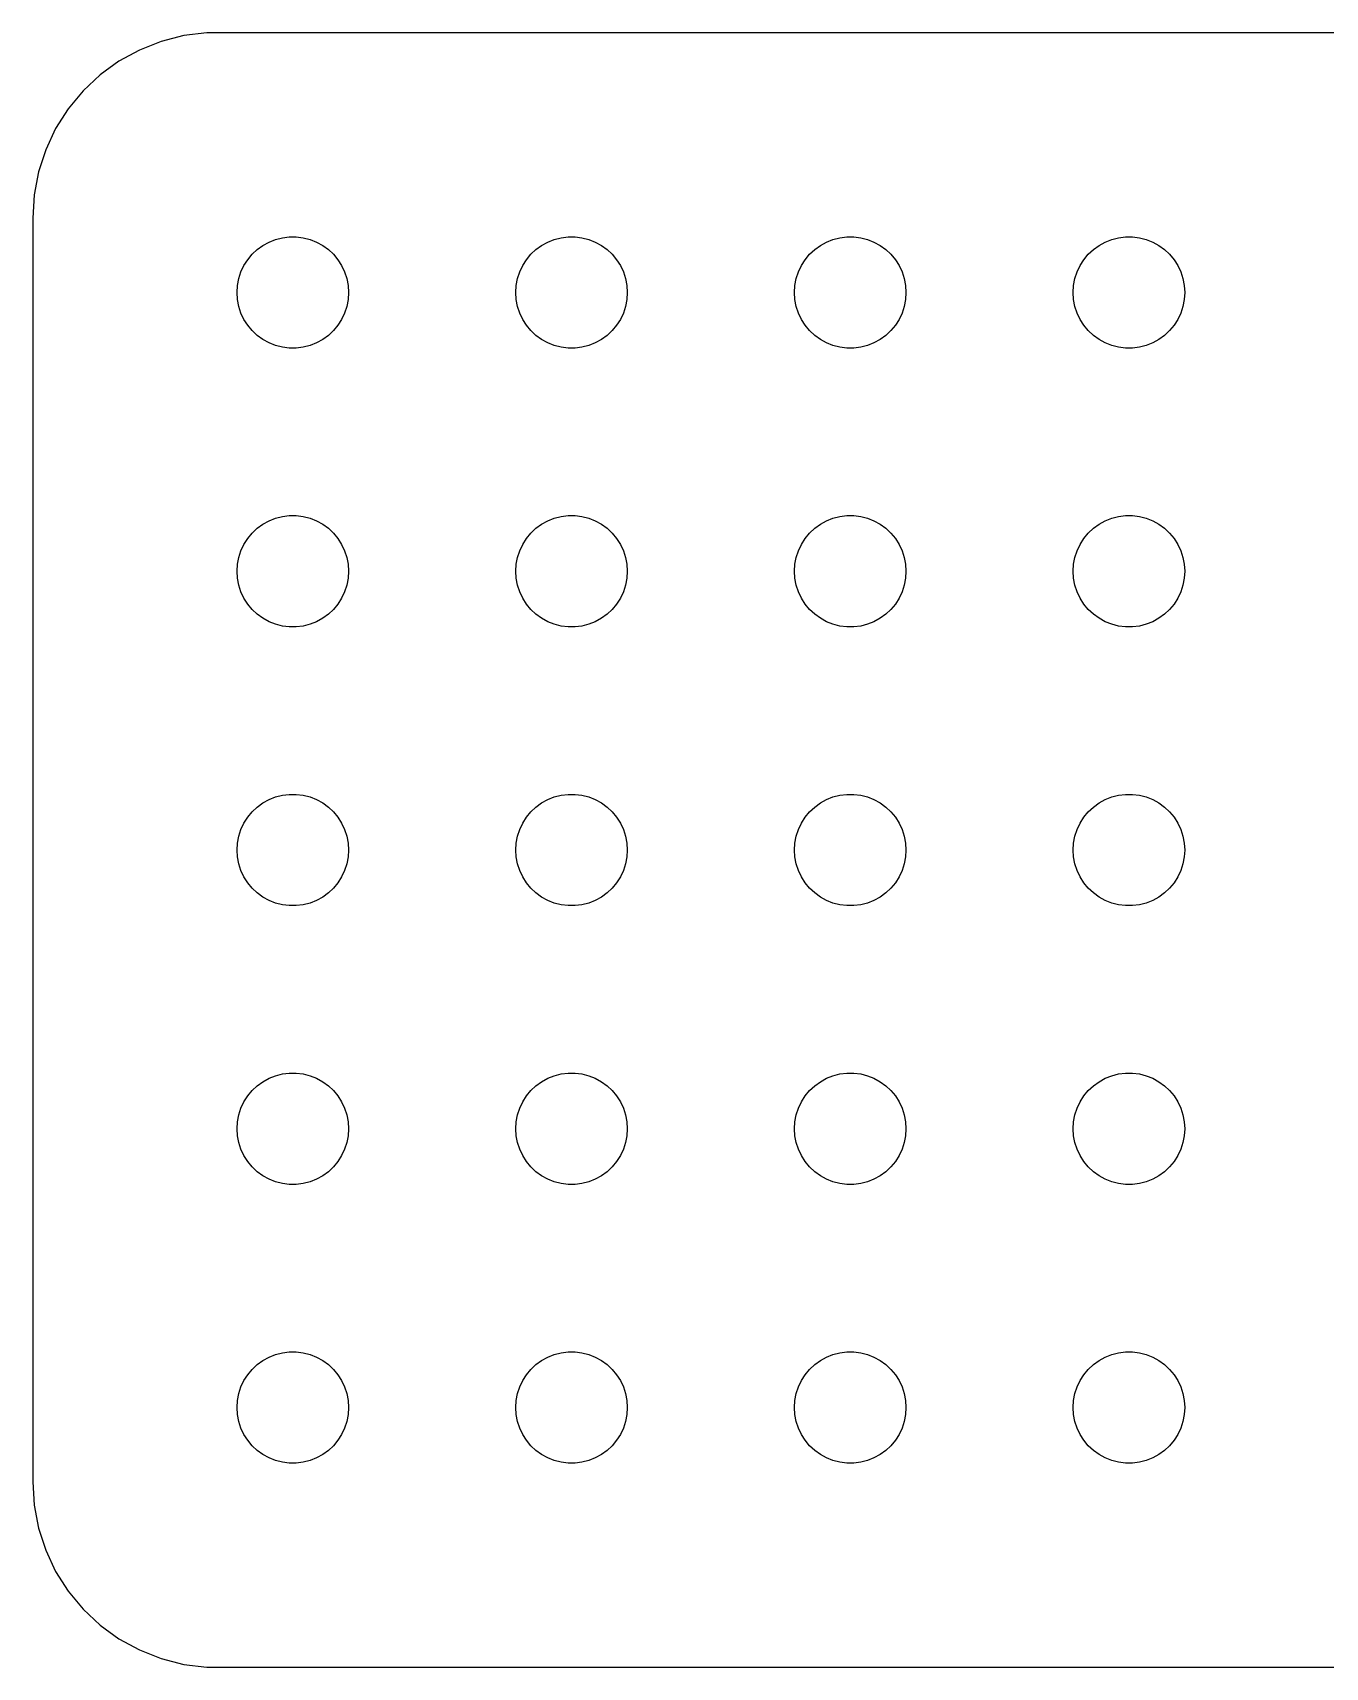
# Model space of a CAD drawing. Header units: metres. Extents: x -150 to 150, y -22 to 22.
# Drawn here: x -149.5 to -114.72, y -21.99 to 21.99 of the extents above; entities that cross this region are included whole.
import ezdxf

# ---------------------------------------------------------------- set-up
doc = ezdxf.new("R2010")
doc.units = ezdxf.units.M

msp = doc.modelspace()

# ---------------------------------------------------------------- linework, layer by layer
for p, q in [((-144.814, 21.9901), (-145.437, 21.9114)), ((144.814, 21.9901), (-144.814, 21.9901)), ((-146.045, 21.7553), (-146.629, 21.5241)), ((-145.437, 21.9114), (-146.045, 21.7553)), ((-147.179, 21.2216), (-147.687, 20.8526)), ((-146.629, 21.5241), (-147.179, 21.2216)), ((-147.687, 20.8526), (-148.145, 20.4227)), ((-148.145, 20.4227), (-148.545, 19.9389)), ((-148.545, 19.9389), (-148.882, 19.4088)), ((-148.882, 19.4088), (-149.149, 18.8406)), ((-149.149, 18.8406), (-149.343, 18.2434)), ((-149.343, 18.2434), (-149.461, 17.6267)), ((-149.461, 17.6267), (-149.5, 17)), ((-149.5, 17), (-149.5, -17)), ((-143.304, 16.2665), (-143.139, 16.3572)), ((-143.139, 16.3572), (-142.964, 16.4266)), ((-142.964, 16.4266), (-142.781, 16.4734)), ((-142.781, 16.4734), (-142.594, 16.497)), ((-142.594, 16.497), (-142.406, 16.497)), ((-142.406, 16.497), (-142.219, 16.4734)), ((-142.219, 16.4734), (-142.036, 16.4266)), ((-142.036, 16.4266), (-141.861, 16.3572)), ((-141.861, 16.3572), (-141.696, 16.2665)), ((-135.804, 16.2665), (-135.639, 16.3572)), ((-135.639, 16.3572), (-135.464, 16.4266)), ((-135.464, 16.4266), (-135.281, 16.4734)), ((-135.281, 16.4734), (-135.094, 16.497)), ((-135.094, 16.497), (-134.906, 16.497)), ((-134.906, 16.497), (-134.719, 16.4734)), ((-134.719, 16.4734), (-134.536, 16.4266)), ((-134.536, 16.4266), (-134.361, 16.3572)), ((-134.361, 16.3572), (-134.196, 16.2665)), ((-128.304, 16.2665), (-128.139, 16.3572)), ((-128.139, 16.3572), (-127.964, 16.4266)), ((-127.964, 16.4266), (-127.781, 16.4734)), ((-127.781, 16.4734), (-127.594, 16.497)), ((-127.594, 16.497), (-127.406, 16.497)), ((-127.406, 16.497), (-127.219, 16.4734)), ((-127.219, 16.4734), (-127.036, 16.4266)), ((-127.036, 16.4266), (-126.861, 16.3572)), ((-126.861, 16.3572), (-126.696, 16.2665)), ((-120.804, 16.2665), (-120.639, 16.3572)), ((-120.639, 16.3572), (-120.464, 16.4266)), ((-120.464, 16.4266), (-120.281, 16.4734)), ((-120.281, 16.4734), (-120.094, 16.497)), ((-120.094, 16.497), (-119.906, 16.497)), ((-119.906, 16.497), (-119.719, 16.4734)), ((-119.719, 16.4734), (-119.536, 16.4266)), ((-119.536, 16.4266), (-119.361, 16.3572)), ((-119.361, 16.3572), (-119.196, 16.2665)), ((-143.814, 15.7226), (-143.714, 15.8817)), ((-143.714, 15.8817), (-143.593, 16.0268)), ((-143.593, 16.0268), (-143.456, 16.1558)), ((-143.456, 16.1558), (-143.304, 16.2665)), ((-141.696, 16.2665), (-141.544, 16.1558)), ((-141.544, 16.1558), (-141.407, 16.0268)), ((-141.407, 16.0268), (-141.286, 15.8817)), ((-141.286, 15.8817), (-141.186, 15.7226)), ((-136.314, 15.7226), (-136.214, 15.8817)), ((-136.214, 15.8817), (-136.093, 16.0268)), ((-136.093, 16.0268), (-135.956, 16.1558)), ((-135.956, 16.1558), (-135.804, 16.2665)), ((-134.196, 16.2665), (-134.044, 16.1558)), ((-134.044, 16.1558), (-133.907, 16.0268)), ((-133.907, 16.0268), (-133.786, 15.8817)), ((-133.786, 15.8817), (-133.686, 15.7226)), ((-128.814, 15.7226), (-128.714, 15.8817)), ((-128.714, 15.8817), (-128.593, 16.0268)), ((-128.593, 16.0268), (-128.456, 16.1558)), ((-128.456, 16.1558), (-128.304, 16.2665)), ((-126.696, 16.2665), (-126.544, 16.1558)), ((-126.544, 16.1558), (-126.407, 16.0268)), ((-126.407, 16.0268), (-126.286, 15.8817)), ((-126.286, 15.8817), (-126.186, 15.7226)), ((-121.314, 15.7226), (-121.214, 15.8817)), ((-121.214, 15.8817), (-121.093, 16.0268)), ((-121.093, 16.0268), (-120.956, 16.1558)), ((-120.956, 16.1558), (-120.804, 16.2665)), ((-119.196, 16.2665), (-119.044, 16.1558)), ((-119.044, 16.1558), (-118.907, 16.0268)), ((-118.907, 16.0268), (-118.786, 15.8817)), ((-118.786, 15.8817), (-118.686, 15.7226)), ((-143.953, 15.373), (-143.895, 15.5522)), ((-143.895, 15.5522), (-143.814, 15.7226)), ((-141.186, 15.7226), (-141.105, 15.5522)), ((-141.105, 15.5522), (-141.047, 15.373)), ((-136.453, 15.373), (-136.395, 15.5522)), ((-136.395, 15.5522), (-136.314, 15.7226)), ((-133.686, 15.7226), (-133.605, 15.5522)), ((-133.605, 15.5522), (-133.547, 15.373)), ((-128.953, 15.373), (-128.895, 15.5522)), ((-128.895, 15.5522), (-128.814, 15.7226)), ((-126.186, 15.7226), (-126.105, 15.5522)), ((-126.105, 15.5522), (-126.047, 15.373)), ((-121.453, 15.373), (-121.395, 15.5522)), ((-121.395, 15.5522), (-121.314, 15.7226)), ((-118.686, 15.7226), (-118.605, 15.5522)), ((-118.605, 15.5522), (-118.547, 15.373)), ((-144, 15), (-143.988, 15.188)), ((-143.988, 14.812), (-144, 15)), ((-143.988, 15.188), (-143.953, 15.373)), ((-141.047, 15.373), (-141.012, 15.188)), ((-141.012, 15.188), (-141, 15)), ((-141, 15), (-141.012, 14.812)), ((-136.5, 15), (-136.488, 15.188)), ((-136.488, 14.812), (-136.5, 15)), ((-136.488, 15.188), (-136.453, 15.373)), ((-133.547, 15.373), (-133.512, 15.188)), ((-133.512, 15.188), (-133.5, 15)), ((-133.5, 15), (-133.512, 14.812)), ((-129, 15), (-128.988, 15.188)), ((-128.988, 14.812), (-129, 15)), ((-128.988, 15.188), (-128.953, 15.373)), ((-126.047, 15.373), (-126.012, 15.188)), ((-126.012, 15.188), (-126, 15)), ((-126, 15), (-126.012, 14.812)), ((-121.5, 15), (-121.488, 15.188)), ((-121.488, 14.812), (-121.5, 15)), ((-121.488, 15.188), (-121.453, 15.373)), ((-118.547, 15.373), (-118.512, 15.188)), ((-118.512, 15.188), (-118.5, 15)), ((-118.5, 15), (-118.512, 14.812)), ((-143.953, 14.627), (-143.988, 14.812)), ((-143.895, 14.4478), (-143.953, 14.627)), ((-141.047, 14.627), (-141.105, 14.4478)), ((-141.012, 14.812), (-141.047, 14.627)), ((-136.453, 14.627), (-136.488, 14.812)), ((-136.395, 14.4478), (-136.453, 14.627)), ((-133.547, 14.627), (-133.605, 14.4478)), ((-133.512, 14.812), (-133.547, 14.627)), ((-128.953, 14.627), (-128.988, 14.812)), ((-128.895, 14.4478), (-128.953, 14.627)), ((-126.047, 14.627), (-126.105, 14.4478)), ((-126.012, 14.812), (-126.047, 14.627)), ((-121.453, 14.627), (-121.488, 14.812)), ((-121.395, 14.4478), (-121.453, 14.627)), ((-118.547, 14.627), (-118.605, 14.4478)), ((-118.512, 14.812), (-118.547, 14.627)), ((-143.814, 14.2774), (-143.895, 14.4478)), ((-143.714, 14.1183), (-143.814, 14.2774)), ((-143.593, 13.9732), (-143.714, 14.1183)), ((-141.286, 14.1183), (-141.407, 13.9732)), ((-141.186, 14.2774), (-141.286, 14.1183)), ((-141.105, 14.4478), (-141.186, 14.2774)), ((-136.314, 14.2774), (-136.395, 14.4478)), ((-136.214, 14.1183), (-136.314, 14.2774)), ((-136.093, 13.9732), (-136.214, 14.1183)), ((-133.786, 14.1183), (-133.907, 13.9732)), ((-133.686, 14.2774), (-133.786, 14.1183)), ((-133.605, 14.4478), (-133.686, 14.2774)), ((-128.814, 14.2774), (-128.895, 14.4478)), ((-128.714, 14.1183), (-128.814, 14.2774)), ((-128.593, 13.9732), (-128.714, 14.1183)), ((-126.286, 14.1183), (-126.407, 13.9732)), ((-126.186, 14.2774), (-126.286, 14.1183)), ((-126.105, 14.4478), (-126.186, 14.2774)), ((-121.314, 14.2774), (-121.395, 14.4478)), ((-121.214, 14.1183), (-121.314, 14.2774)), ((-121.093, 13.9732), (-121.214, 14.1183)), ((-118.786, 14.1183), (-118.907, 13.9732)), ((-118.686, 14.2774), (-118.786, 14.1183)), ((-118.605, 14.4478), (-118.686, 14.2774)), ((-143.456, 13.8442), (-143.593, 13.9732)), ((-143.304, 13.7335), (-143.456, 13.8442)), ((-143.139, 13.6427), (-143.304, 13.7335)), ((-142.964, 13.5734), (-143.139, 13.6427)), ((-141.861, 13.6427), (-142.036, 13.5734)), ((-141.696, 13.7335), (-141.861, 13.6427)), ((-141.544, 13.8442), (-141.696, 13.7335)), ((-141.407, 13.9732), (-141.544, 13.8442)), ((-135.956, 13.8442), (-136.093, 13.9732)), ((-135.804, 13.7335), (-135.956, 13.8442)), ((-135.639, 13.6427), (-135.804, 13.7335)), ((-135.464, 13.5734), (-135.639, 13.6427)), ((-134.361, 13.6427), (-134.536, 13.5734)), ((-134.196, 13.7335), (-134.361, 13.6427)), ((-134.044, 13.8442), (-134.196, 13.7335)), ((-133.907, 13.9732), (-134.044, 13.8442)), ((-128.456, 13.8442), (-128.593, 13.9732)), ((-128.304, 13.7335), (-128.456, 13.8442)), ((-128.139, 13.6427), (-128.304, 13.7335)), ((-127.964, 13.5734), (-128.139, 13.6427)), ((-126.861, 13.6427), (-127.036, 13.5734)), ((-126.696, 13.7335), (-126.861, 13.6427)), ((-126.544, 13.8442), (-126.696, 13.7335)), ((-126.407, 13.9732), (-126.544, 13.8442)), ((-120.956, 13.8442), (-121.093, 13.9732)), ((-120.804, 13.7335), (-120.956, 13.8442)), ((-120.639, 13.6427), (-120.804, 13.7335)), ((-120.464, 13.5734), (-120.639, 13.6427)), ((-119.361, 13.6427), (-119.536, 13.5734)), ((-119.196, 13.7335), (-119.361, 13.6427)), ((-119.044, 13.8442), (-119.196, 13.7335)), ((-118.907, 13.9732), (-119.044, 13.8442)), ((-142.781, 13.5266), (-142.964, 13.5734)), ((-142.594, 13.5029), (-142.781, 13.5266)), ((-142.406, 13.5029), (-142.594, 13.5029)), ((-142.219, 13.5266), (-142.406, 13.5029)), ((-142.036, 13.5734), (-142.219, 13.5266)), ((-135.281, 13.5266), (-135.464, 13.5734)), ((-135.094, 13.5029), (-135.281, 13.5266)), ((-134.906, 13.5029), (-135.094, 13.5029)), ((-134.719, 13.5266), (-134.906, 13.5029)), ((-134.536, 13.5734), (-134.719, 13.5266)), ((-127.781, 13.5266), (-127.964, 13.5734)), ((-127.594, 13.5029), (-127.781, 13.5266)), ((-127.406, 13.5029), (-127.594, 13.5029)), ((-127.219, 13.5266), (-127.406, 13.5029)), ((-127.036, 13.5734), (-127.219, 13.5266)), ((-120.281, 13.5266), (-120.464, 13.5734)), ((-120.094, 13.5029), (-120.281, 13.5266)), ((-119.906, 13.5029), (-120.094, 13.5029)), ((-119.719, 13.5266), (-119.906, 13.5029)), ((-119.536, 13.5734), (-119.719, 13.5266)), ((-143.304, 8.76648), (-143.139, 8.85724)), ((-143.139, 8.85724), (-142.964, 8.92657)), ((-142.964, 8.92657), (-142.781, 8.97342)), ((-142.781, 8.97342), (-142.594, 8.99704)), ((-142.594, 8.99704), (-142.406, 8.99704)), ((-142.406, 8.99704), (-142.219, 8.97342)), ((-142.219, 8.97342), (-142.036, 8.92657)), ((-142.036, 8.92657), (-141.861, 8.85724)), ((-141.861, 8.85724), (-141.696, 8.76648)), ((-135.804, 8.76648), (-135.639, 8.85724)), ((-135.639, 8.85724), (-135.464, 8.92657)), ((-135.464, 8.92657), (-135.281, 8.97342)), ((-135.281, 8.97342), (-135.094, 8.99704)), ((-135.094, 8.99704), (-134.906, 8.99704)), ((-134.906, 8.99704), (-134.719, 8.97342)), ((-134.719, 8.97342), (-134.536, 8.92657)), ((-134.536, 8.92657), (-134.361, 8.85724)), ((-134.361, 8.85724), (-134.196, 8.76648)), ((-128.304, 8.76648), (-128.139, 8.85724)), ((-128.139, 8.85724), (-127.964, 8.92657)), ((-127.964, 8.92657), (-127.781, 8.97342)), ((-127.781, 8.97342), (-127.594, 8.99704)), ((-127.594, 8.99704), (-127.406, 8.99704)), ((-127.406, 8.99704), (-127.219, 8.97342)), ((-127.219, 8.97342), (-127.036, 8.92657)), ((-127.036, 8.92657), (-126.861, 8.85724)), ((-126.861, 8.85724), (-126.696, 8.76648)), ((-120.804, 8.76648), (-120.639, 8.85724)), ((-120.639, 8.85724), (-120.464, 8.92657)), ((-120.464, 8.92657), (-120.281, 8.97342)), ((-120.281, 8.97342), (-120.094, 8.99704)), ((-120.094, 8.99704), (-119.906, 8.99704)), ((-119.906, 8.99704), (-119.719, 8.97342)), ((-119.719, 8.97342), (-119.536, 8.92657)), ((-119.536, 8.92657), (-119.361, 8.85724)), ((-119.361, 8.85724), (-119.196, 8.76648)), ((-143.814, 8.22263), (-143.714, 8.38167)), ((-143.714, 8.38167), (-143.593, 8.52681)), ((-143.593, 8.52681), (-143.456, 8.65576)), ((-143.456, 8.65576), (-143.304, 8.76648)), ((-141.696, 8.76648), (-141.544, 8.65576)), ((-141.544, 8.65576), (-141.407, 8.52681)), ((-141.407, 8.52681), (-141.286, 8.38167)), ((-141.286, 8.38167), (-141.186, 8.22263)), ((-136.314, 8.22263), (-136.214, 8.38167)), ((-136.214, 8.38167), (-136.093, 8.52681)), ((-136.093, 8.52681), (-135.956, 8.65576)), ((-135.956, 8.65576), (-135.804, 8.76648)), ((-134.196, 8.76648), (-134.044, 8.65576)), ((-134.044, 8.65576), (-133.907, 8.52681)), ((-133.907, 8.52681), (-133.786, 8.38167)), ((-133.786, 8.38167), (-133.686, 8.22263)), ((-128.814, 8.22263), (-128.714, 8.38167)), ((-128.714, 8.38167), (-128.593, 8.52681)), ((-128.593, 8.52681), (-128.456, 8.65576)), ((-128.456, 8.65576), (-128.304, 8.76648)), ((-126.696, 8.76648), (-126.544, 8.65576)), ((-126.544, 8.65576), (-126.407, 8.52681)), ((-126.407, 8.52681), (-126.286, 8.38167)), ((-126.286, 8.38167), (-126.186, 8.22263)), ((-121.314, 8.22263), (-121.214, 8.38167)), ((-121.214, 8.38167), (-121.093, 8.52681)), ((-121.093, 8.52681), (-120.956, 8.65576)), ((-120.956, 8.65576), (-120.804, 8.76648)), ((-119.196, 8.76648), (-119.044, 8.65576)), ((-119.044, 8.65576), (-118.907, 8.52681)), ((-118.907, 8.52681), (-118.786, 8.38167)), ((-118.786, 8.38167), (-118.686, 8.22263)), ((-143.953, 7.87303), (-143.895, 8.05219)), ((-143.895, 8.05219), (-143.814, 8.22263)), ((-141.186, 8.22263), (-141.105, 8.05219)), ((-141.105, 8.05219), (-141.047, 7.87303)), ((-136.453, 7.87303), (-136.395, 8.05219)), ((-136.395, 8.05219), (-136.314, 8.22263)), ((-133.686, 8.22263), (-133.605, 8.05219)), ((-133.605, 8.05219), (-133.547, 7.87303)), ((-128.953, 7.87303), (-128.895, 8.05219)), ((-128.895, 8.05219), (-128.814, 8.22263)), ((-126.186, 8.22263), (-126.105, 8.05219)), ((-126.105, 8.05219), (-126.047, 7.87303)), ((-121.453, 7.87303), (-121.395, 8.05219)), ((-121.395, 8.05219), (-121.314, 8.22263)), ((-118.686, 8.22263), (-118.605, 8.05219)), ((-118.605, 8.05219), (-118.547, 7.87303)), ((-144, 7.5), (-143.988, 7.68799)), ((-143.988, 7.312), (-144, 7.5)), ((-143.988, 7.68799), (-143.953, 7.87303)), ((-141.047, 7.87303), (-141.012, 7.68799)), ((-141.012, 7.68799), (-141, 7.5)), ((-141, 7.5), (-141.012, 7.312)), ((-136.5, 7.5), (-136.488, 7.68799)), ((-136.488, 7.312), (-136.5, 7.5)), ((-136.488, 7.68799), (-136.453, 7.87303)), ((-133.547, 7.87303), (-133.512, 7.68799)), ((-133.512, 7.68799), (-133.5, 7.5)), ((-133.5, 7.5), (-133.512, 7.312)), ((-129, 7.5), (-128.988, 7.68799)), ((-128.988, 7.312), (-129, 7.5)), ((-128.988, 7.68799), (-128.953, 7.87303)), ((-126.047, 7.87303), (-126.012, 7.68799)), ((-126.012, 7.68799), (-126, 7.5)), ((-126, 7.5), (-126.012, 7.312)), ((-121.5, 7.5), (-121.488, 7.68799)), ((-121.488, 7.312), (-121.5, 7.5)), ((-121.488, 7.68799), (-121.453, 7.87303)), ((-118.547, 7.87303), (-118.512, 7.68799)), ((-118.512, 7.68799), (-118.5, 7.5)), ((-118.5, 7.5), (-118.512, 7.312)), ((-143.953, 7.12695), (-143.988, 7.312)), ((-143.895, 6.9478), (-143.953, 7.12695)), ((-141.047, 7.12695), (-141.105, 6.9478)), ((-141.012, 7.312), (-141.047, 7.12695)), ((-136.453, 7.12695), (-136.488, 7.312)), ((-136.395, 6.9478), (-136.453, 7.12695)), ((-133.547, 7.12695), (-133.605, 6.9478)), ((-133.512, 7.312), (-133.547, 7.12695)), ((-128.953, 7.12695), (-128.988, 7.312)), ((-128.895, 6.9478), (-128.953, 7.12695)), ((-126.047, 7.12695), (-126.105, 6.9478)), ((-126.012, 7.312), (-126.047, 7.12695)), ((-121.453, 7.12695), (-121.488, 7.312)), ((-121.395, 6.9478), (-121.453, 7.12695)), ((-118.547, 7.12695), (-118.605, 6.9478)), ((-118.512, 7.312), (-118.547, 7.12695)), ((-143.814, 6.77736), (-143.895, 6.9478)), ((-143.714, 6.61832), (-143.814, 6.77736)), ((-143.593, 6.47318), (-143.714, 6.61832)), ((-141.286, 6.61832), (-141.407, 6.47318)), ((-141.186, 6.77736), (-141.286, 6.61832)), ((-141.105, 6.9478), (-141.186, 6.77736)), ((-136.314, 6.77736), (-136.395, 6.9478)), ((-136.214, 6.61832), (-136.314, 6.77736)), ((-136.093, 6.47318), (-136.214, 6.61832)), ((-133.786, 6.61832), (-133.907, 6.47318)), ((-133.686, 6.77736), (-133.786, 6.61832)), ((-133.605, 6.9478), (-133.686, 6.77736)), ((-128.814, 6.77736), (-128.895, 6.9478)), ((-128.714, 6.61832), (-128.814, 6.77736)), ((-128.593, 6.47318), (-128.714, 6.61832)), ((-126.286, 6.61832), (-126.407, 6.47318)), ((-126.186, 6.77736), (-126.286, 6.61832)), ((-126.105, 6.9478), (-126.186, 6.77736)), ((-121.314, 6.77736), (-121.395, 6.9478)), ((-121.214, 6.61832), (-121.314, 6.77736)), ((-121.093, 6.47318), (-121.214, 6.61832)), ((-118.786, 6.61832), (-118.907, 6.47318)), ((-118.686, 6.77736), (-118.786, 6.61832)), ((-118.605, 6.9478), (-118.686, 6.77736)), ((-143.456, 6.34422), (-143.593, 6.47318)), ((-143.304, 6.23351), (-143.456, 6.34422)), ((-143.139, 6.14275), (-143.304, 6.23351)), ((-141.696, 6.23351), (-141.861, 6.14275)), ((-141.544, 6.34422), (-141.696, 6.23351)), ((-141.407, 6.47318), (-141.544, 6.34422)), ((-135.956, 6.34422), (-136.093, 6.47318)), ((-135.804, 6.23351), (-135.956, 6.34422)), ((-135.639, 6.14275), (-135.804, 6.23351)), ((-134.196, 6.23351), (-134.361, 6.14275)), ((-134.044, 6.34422), (-134.196, 6.23351)), ((-133.907, 6.47318), (-134.044, 6.34422)), ((-128.456, 6.34422), (-128.593, 6.47318)), ((-128.304, 6.23351), (-128.456, 6.34422)), ((-128.139, 6.14275), (-128.304, 6.23351)), ((-126.696, 6.23351), (-126.861, 6.14275)), ((-126.544, 6.34422), (-126.696, 6.23351)), ((-126.407, 6.47318), (-126.544, 6.34422)), ((-120.956, 6.34422), (-121.093, 6.47318)), ((-120.804, 6.23351), (-120.956, 6.34422)), ((-120.639, 6.14275), (-120.804, 6.23351)), ((-119.196, 6.23351), (-119.361, 6.14275)), ((-119.044, 6.34422), (-119.196, 6.23351)), ((-118.907, 6.47318), (-119.044, 6.34422)), ((-142.964, 6.07341), (-143.139, 6.14275)), ((-142.781, 6.02657), (-142.964, 6.07341)), ((-142.594, 6.00294), (-142.781, 6.02657)), ((-142.406, 6.00294), (-142.594, 6.00294)), ((-142.219, 6.02657), (-142.406, 6.00294)), ((-142.036, 6.07341), (-142.219, 6.02657)), ((-141.861, 6.14275), (-142.036, 6.07341)), ((-135.464, 6.07341), (-135.639, 6.14275)), ((-135.281, 6.02657), (-135.464, 6.07341)), ((-135.094, 6.00294), (-135.281, 6.02657)), ((-134.906, 6.00294), (-135.094, 6.00294)), ((-134.719, 6.02657), (-134.906, 6.00294)), ((-134.536, 6.07341), (-134.719, 6.02657)), ((-134.361, 6.14275), (-134.536, 6.07341)), ((-127.964, 6.07341), (-128.139, 6.14275)), ((-127.781, 6.02657), (-127.964, 6.07341)), ((-127.594, 6.00294), (-127.781, 6.02657)), ((-127.406, 6.00294), (-127.594, 6.00294)), ((-127.219, 6.02657), (-127.406, 6.00294)), ((-127.036, 6.07341), (-127.219, 6.02657)), ((-126.861, 6.14275), (-127.036, 6.07341)), ((-120.464, 6.07341), (-120.639, 6.14275)), ((-120.281, 6.02657), (-120.464, 6.07341)), ((-120.094, 6.00294), (-120.281, 6.02657)), ((-119.906, 6.00294), (-120.094, 6.00294)), ((-119.719, 6.02657), (-119.906, 6.00294)), ((-119.536, 6.07341), (-119.719, 6.02657)), ((-119.361, 6.14275), (-119.536, 6.07341)), ((-143.304, 1.26648), (-143.139, 1.35724)), ((-143.139, 1.35724), (-142.964, 1.42657)), ((-142.964, 1.42657), (-142.781, 1.47342)), ((-142.781, 1.47342), (-142.594, 1.49704)), ((-142.594, 1.49704), (-142.406, 1.49704)), ((-142.406, 1.49704), (-142.219, 1.47342)), ((-142.219, 1.47342), (-142.036, 1.42657)), ((-142.036, 1.42657), (-141.861, 1.35724)), ((-141.861, 1.35724), (-141.696, 1.26648)), ((-135.804, 1.26648), (-135.639, 1.35724)), ((-135.639, 1.35724), (-135.464, 1.42657)), ((-135.464, 1.42657), (-135.281, 1.47342)), ((-135.281, 1.47342), (-135.094, 1.49704)), ((-135.094, 1.49704), (-134.906, 1.49704)), ((-134.906, 1.49704), (-134.719, 1.47342)), ((-134.719, 1.47342), (-134.536, 1.42657)), ((-134.536, 1.42657), (-134.361, 1.35724)), ((-134.361, 1.35724), (-134.196, 1.26648)), ((-128.304, 1.26648), (-128.139, 1.35724)), ((-128.139, 1.35724), (-127.964, 1.42657)), ((-127.964, 1.42657), (-127.781, 1.47342)), ((-127.781, 1.47342), (-127.594, 1.49704)), ((-127.594, 1.49704), (-127.406, 1.49704)), ((-127.406, 1.49704), (-127.219, 1.47342)), ((-127.219, 1.47342), (-127.036, 1.42657)), ((-127.036, 1.42657), (-126.861, 1.35724)), ((-126.861, 1.35724), (-126.696, 1.26648)), ((-120.804, 1.26648), (-120.639, 1.35724)), ((-120.639, 1.35724), (-120.464, 1.42657)), ((-120.464, 1.42657), (-120.281, 1.47342)), ((-120.281, 1.47342), (-120.094, 1.49704)), ((-120.094, 1.49704), (-119.906, 1.49704)), ((-119.906, 1.49704), (-119.719, 1.47342)), ((-119.719, 1.47342), (-119.536, 1.42657)), ((-119.536, 1.42657), (-119.361, 1.35724)), ((-119.361, 1.35724), (-119.196, 1.26648)), ((-143.814, 0.722626), (-143.714, 0.881668)), ((-143.714, 0.881668), (-143.593, 1.02681)), ((-143.593, 1.02681), (-143.456, 1.15576)), ((-143.456, 1.15576), (-143.304, 1.26648)), ((-141.696, 1.26648), (-141.544, 1.15576)), ((-141.544, 1.15576), (-141.407, 1.02681)), ((-141.407, 1.02681), (-141.286, 0.881668)), ((-141.286, 0.881668), (-141.186, 0.722626)), ((-136.314, 0.722626), (-136.214, 0.881668)), ((-136.214, 0.881668), (-136.093, 1.02681)), ((-136.093, 1.02681), (-135.956, 1.15576)), ((-135.956, 1.15576), (-135.804, 1.26648)), ((-134.196, 1.26648), (-134.044, 1.15576)), ((-134.044, 1.15576), (-133.907, 1.02681)), ((-133.907, 1.02681), (-133.786, 0.881668)), ((-133.786, 0.881668), (-133.686, 0.722626)), ((-128.814, 0.722626), (-128.714, 0.881668)), ((-128.714, 0.881668), (-128.593, 1.02681)), ((-128.593, 1.02681), (-128.456, 1.15576)), ((-128.456, 1.15576), (-128.304, 1.26648)), ((-126.696, 1.26648), (-126.544, 1.15576)), ((-126.544, 1.15576), (-126.407, 1.02681)), ((-126.407, 1.02681), (-126.286, 0.881668)), ((-126.286, 0.881668), (-126.186, 0.722626)), ((-121.314, 0.722626), (-121.214, 0.881668)), ((-121.214, 0.881668), (-121.093, 1.02681)), ((-121.093, 1.02681), (-120.956, 1.15576)), ((-120.956, 1.15576), (-120.804, 1.26648)), ((-119.196, 1.26648), (-119.044, 1.15576)), ((-119.044, 1.15576), (-118.907, 1.02681)), ((-118.907, 1.02681), (-118.786, 0.881668)), ((-118.786, 0.881668), (-118.686, 0.722626)), ((-143.953, 0.373032), (-143.895, 0.552185)), ((-143.895, 0.552185), (-143.814, 0.722626)), ((-141.186, 0.722626), (-141.105, 0.552185)), ((-141.105, 0.552185), (-141.047, 0.373032)), ((-136.453, 0.373032), (-136.395, 0.552185)), ((-136.395, 0.552185), (-136.314, 0.722626)), ((-133.686, 0.722626), (-133.605, 0.552185)), ((-133.605, 0.552185), (-133.547, 0.373032)), ((-128.953, 0.373032), (-128.895, 0.552185)), ((-128.895, 0.552185), (-128.814, 0.722626)), ((-126.186, 0.722626), (-126.105, 0.552185)), ((-126.105, 0.552185), (-126.047, 0.373032)), ((-121.453, 0.373032), (-121.395, 0.552185)), ((-121.395, 0.552185), (-121.314, 0.722626)), ((-118.686, 0.722626), (-118.605, 0.552185)), ((-118.605, 0.552185), (-118.547, 0.373032)), ((-144, 0), (-143.988, 0.187988)), ((-143.988, -0.187988), (-144, 0)), ((-143.988, 0.187988), (-143.953, 0.373032)), ((-141.047, 0.373032), (-141.012, 0.187988)), ((-141.012, 0.187988), (-141, 0)), ((-141, 0), (-141.012, -0.187988)), ((-136.5, 0), (-136.488, 0.187988)), ((-136.488, -0.187988), (-136.5, 0)), ((-136.488, 0.187988), (-136.453, 0.373032)), ((-133.547, 0.373032), (-133.512, 0.187988)), ((-133.512, 0.187988), (-133.5, 0)), ((-133.5, 0), (-133.512, -0.187988)), ((-129, 0), (-128.988, 0.187988)), ((-128.988, -0.187988), (-129, 0)), ((-128.988, 0.187988), (-128.953, 0.373032)), ((-126.047, 0.373032), (-126.012, 0.187988)), ((-126.012, 0.187988), (-126, 0)), ((-126, 0), (-126.012, -0.187988)), ((-121.5, 0), (-121.488, 0.187988)), ((-121.488, -0.187988), (-121.5, 0)), ((-121.488, 0.187988), (-121.453, 0.373032)), ((-118.547, 0.373032), (-118.512, 0.187988)), ((-118.512, 0.187988), (-118.5, 0)), ((-118.5, 0), (-118.512, -0.187988)), ((-143.953, -0.373032), (-143.988, -0.187988)), ((-143.895, -0.552185), (-143.953, -0.373032)), ((-141.047, -0.373032), (-141.105, -0.552185)), ((-141.012, -0.187988), (-141.047, -0.373032)), ((-136.453, -0.373032), (-136.488, -0.187988)), ((-136.395, -0.552185), (-136.453, -0.373032)), ((-133.547, -0.373032), (-133.605, -0.552185)), ((-133.512, -0.187988), (-133.547, -0.373032)), ((-128.953, -0.373032), (-128.988, -0.187988)), ((-128.895, -0.552185), (-128.953, -0.373032)), ((-126.047, -0.373032), (-126.105, -0.552185)), ((-126.012, -0.187988), (-126.047, -0.373032)), ((-121.453, -0.373032), (-121.488, -0.187988)), ((-121.395, -0.552185), (-121.453, -0.373032)), ((-118.547, -0.373032), (-118.605, -0.552185)), ((-118.512, -0.187988), (-118.547, -0.373032)), ((-143.814, -0.722626), (-143.895, -0.552185)), ((-143.714, -0.881668), (-143.814, -0.722626)), ((-141.186, -0.722626), (-141.286, -0.881668)), ((-141.105, -0.552185), (-141.186, -0.722626)), ((-136.314, -0.722626), (-136.395, -0.552185)), ((-136.214, -0.881668), (-136.314, -0.722626)), ((-133.686, -0.722626), (-133.786, -0.881668)), ((-133.605, -0.552185), (-133.686, -0.722626)), ((-128.814, -0.722626), (-128.895, -0.552185)), ((-128.714, -0.881668), (-128.814, -0.722626)), ((-126.186, -0.722626), (-126.286, -0.881668)), ((-126.105, -0.552185), (-126.186, -0.722626)), ((-121.314, -0.722626), (-121.395, -0.552185)), ((-121.214, -0.881668), (-121.314, -0.722626)), ((-118.686, -0.722626), (-118.786, -0.881668)), ((-118.605, -0.552185), (-118.686, -0.722626)), ((-143.593, -1.02681), (-143.714, -0.881668)), ((-143.456, -1.15576), (-143.593, -1.02681)), ((-143.304, -1.26648), (-143.456, -1.15576)), ((-143.139, -1.35724), (-143.304, -1.26648)), ((-141.696, -1.26648), (-141.861, -1.35724)), ((-141.544, -1.15576), (-141.696, -1.26648)), ((-141.407, -1.02681), (-141.544, -1.15576)), ((-141.286, -0.881668), (-141.407, -1.02681)), ((-136.093, -1.02681), (-136.214, -0.881668)), ((-135.956, -1.15576), (-136.093, -1.02681)), ((-135.804, -1.26648), (-135.956, -1.15576)), ((-135.639, -1.35724), (-135.804, -1.26648)), ((-134.196, -1.26648), (-134.361, -1.35724)), ((-134.044, -1.15576), (-134.196, -1.26648)), ((-133.907, -1.02681), (-134.044, -1.15576)), ((-133.786, -0.881668), (-133.907, -1.02681)), ((-128.593, -1.02681), (-128.714, -0.881668)), ((-128.456, -1.15576), (-128.593, -1.02681)), ((-128.304, -1.26648), (-128.456, -1.15576)), ((-128.139, -1.35724), (-128.304, -1.26648)), ((-126.696, -1.26648), (-126.861, -1.35724)), ((-126.544, -1.15576), (-126.696, -1.26648)), ((-126.407, -1.02681), (-126.544, -1.15576)), ((-126.286, -0.881668), (-126.407, -1.02681)), ((-121.093, -1.02681), (-121.214, -0.881668)), ((-120.956, -1.15576), (-121.093, -1.02681)), ((-120.804, -1.26648), (-120.956, -1.15576)), ((-120.639, -1.35724), (-120.804, -1.26648)), ((-119.196, -1.26648), (-119.361, -1.35724)), ((-119.044, -1.15576), (-119.196, -1.26648)), ((-118.907, -1.02681), (-119.044, -1.15576)), ((-118.786, -0.881668), (-118.907, -1.02681)), ((-142.964, -1.42657), (-143.139, -1.35724)), ((-142.781, -1.47342), (-142.964, -1.42657)), ((-142.594, -1.49704), (-142.781, -1.47342)), ((-142.406, -1.49704), (-142.594, -1.49704)), ((-142.219, -1.47342), (-142.406, -1.49704)), ((-142.036, -1.42657), (-142.219, -1.47342)), ((-141.861, -1.35724), (-142.036, -1.42657)), ((-135.464, -1.42657), (-135.639, -1.35724)), ((-135.281, -1.47342), (-135.464, -1.42657)), ((-135.094, -1.49704), (-135.281, -1.47342)), ((-134.906, -1.49704), (-135.094, -1.49704)), ((-134.719, -1.47342), (-134.906, -1.49704)), ((-134.536, -1.42657), (-134.719, -1.47342)), ((-134.361, -1.35724), (-134.536, -1.42657)), ((-127.964, -1.42657), (-128.139, -1.35724)), ((-127.781, -1.47342), (-127.964, -1.42657)), ((-127.594, -1.49704), (-127.781, -1.47342)), ((-127.406, -1.49704), (-127.594, -1.49704)), ((-127.219, -1.47342), (-127.406, -1.49704)), ((-127.036, -1.42657), (-127.219, -1.47342)), ((-126.861, -1.35724), (-127.036, -1.42657)), ((-120.464, -1.42657), (-120.639, -1.35724)), ((-120.281, -1.47342), (-120.464, -1.42657)), ((-120.094, -1.49704), (-120.281, -1.47342)), ((-119.906, -1.49704), (-120.094, -1.49704)), ((-119.719, -1.47342), (-119.906, -1.49704)), ((-119.536, -1.42657), (-119.719, -1.47342)), ((-119.361, -1.35724), (-119.536, -1.42657)), ((-143.304, -6.23351), (-143.139, -6.14275)), ((-143.139, -6.14275), (-142.964, -6.07341)), ((-142.964, -6.07341), (-142.781, -6.02657)), ((-142.781, -6.02657), (-142.594, -6.00294)), ((-142.594, -6.00294), (-142.406, -6.00294)), ((-142.406, -6.00294), (-142.219, -6.02657)), ((-142.219, -6.02657), (-142.036, -6.07341)), ((-142.036, -6.07341), (-141.861, -6.14275)), ((-141.861, -6.14275), (-141.696, -6.23351)), ((-135.804, -6.23351), (-135.639, -6.14275)), ((-135.639, -6.14275), (-135.464, -6.07341)), ((-135.464, -6.07341), (-135.281, -6.02657)), ((-135.281, -6.02657), (-135.094, -6.00294)), ((-135.094, -6.00294), (-134.906, -6.00294)), ((-134.906, -6.00294), (-134.719, -6.02657)), ((-134.719, -6.02657), (-134.536, -6.07341)), ((-134.536, -6.07341), (-134.361, -6.14275)), ((-134.361, -6.14275), (-134.196, -6.23351)), ((-128.304, -6.23351), (-128.139, -6.14275)), ((-128.139, -6.14275), (-127.964, -6.07341)), ((-127.964, -6.07341), (-127.781, -6.02657)), ((-127.781, -6.02657), (-127.594, -6.00294)), ((-127.594, -6.00294), (-127.406, -6.00294)), ((-127.406, -6.00294), (-127.219, -6.02657)), ((-127.219, -6.02657), (-127.036, -6.07341)), ((-127.036, -6.07341), (-126.861, -6.14275)), ((-126.861, -6.14275), (-126.696, -6.23351)), ((-120.804, -6.23351), (-120.639, -6.14275)), ((-120.639, -6.14275), (-120.464, -6.07341)), ((-120.464, -6.07341), (-120.281, -6.02657)), ((-120.281, -6.02657), (-120.094, -6.00294)), ((-120.094, -6.00294), (-119.906, -6.00294)), ((-119.906, -6.00294), (-119.719, -6.02657)), ((-119.719, -6.02657), (-119.536, -6.07341)), ((-119.536, -6.07341), (-119.361, -6.14275)), ((-119.361, -6.14275), (-119.196, -6.23351)), ((-143.714, -6.61832), (-143.593, -6.47318)), ((-143.593, -6.47318), (-143.456, -6.34422)), ((-143.456, -6.34422), (-143.304, -6.23351)), ((-141.696, -6.23351), (-141.544, -6.34422)), ((-141.544, -6.34422), (-141.407, -6.47318)), ((-141.407, -6.47318), (-141.286, -6.61832)), ((-136.214, -6.61832), (-136.093, -6.47318)), ((-136.093, -6.47318), (-135.956, -6.34422)), ((-135.956, -6.34422), (-135.804, -6.23351)), ((-134.196, -6.23351), (-134.044, -6.34422)), ((-134.044, -6.34422), (-133.907, -6.47318)), ((-133.907, -6.47318), (-133.786, -6.61832)), ((-128.714, -6.61832), (-128.593, -6.47318)), ((-128.593, -6.47318), (-128.456, -6.34422)), ((-128.456, -6.34422), (-128.304, -6.23351)), ((-126.696, -6.23351), (-126.544, -6.34422)), ((-126.544, -6.34422), (-126.407, -6.47318)), ((-126.407, -6.47318), (-126.286, -6.61832)), ((-121.214, -6.61832), (-121.093, -6.47318)), ((-121.093, -6.47318), (-120.956, -6.34422)), ((-120.956, -6.34422), (-120.804, -6.23351)), ((-119.196, -6.23351), (-119.044, -6.34422)), ((-119.044, -6.34422), (-118.907, -6.47318)), ((-118.907, -6.47318), (-118.786, -6.61832)), ((-143.953, -7.12695), (-143.895, -6.9478)), ((-143.895, -6.9478), (-143.814, -6.77736)), ((-143.814, -6.77736), (-143.714, -6.61832)), ((-141.286, -6.61832), (-141.186, -6.77736)), ((-141.186, -6.77736), (-141.105, -6.9478)), ((-141.105, -6.9478), (-141.047, -7.12695)), ((-136.453, -7.12695), (-136.395, -6.9478)), ((-136.395, -6.9478), (-136.314, -6.77736)), ((-136.314, -6.77736), (-136.214, -6.61832)), ((-133.786, -6.61832), (-133.686, -6.77736)), ((-133.686, -6.77736), (-133.605, -6.9478)), ((-133.605, -6.9478), (-133.547, -7.12695)), ((-128.953, -7.12695), (-128.895, -6.9478)), ((-128.895, -6.9478), (-128.814, -6.77736)), ((-128.814, -6.77736), (-128.714, -6.61832)), ((-126.286, -6.61832), (-126.186, -6.77736)), ((-126.186, -6.77736), (-126.105, -6.9478)), ((-126.105, -6.9478), (-126.047, -7.12695)), ((-121.453, -7.12695), (-121.395, -6.9478)), ((-121.395, -6.9478), (-121.314, -6.77736)), ((-121.314, -6.77736), (-121.214, -6.61832)), ((-118.786, -6.61832), (-118.686, -6.77736)), ((-118.686, -6.77736), (-118.605, -6.9478)), ((-118.605, -6.9478), (-118.547, -7.12695)), ((-144, -7.5), (-143.988, -7.312)), ((-143.988, -7.312), (-143.953, -7.12695)), ((-141.047, -7.12695), (-141.012, -7.312)), ((-141.012, -7.312), (-141, -7.5)), ((-136.5, -7.5), (-136.488, -7.312)), ((-136.488, -7.312), (-136.453, -7.12695)), ((-133.547, -7.12695), (-133.512, -7.312)), ((-133.512, -7.312), (-133.5, -7.5)), ((-129, -7.5), (-128.988, -7.312)), ((-128.988, -7.312), (-128.953, -7.12695)), ((-126.047, -7.12695), (-126.012, -7.312)), ((-126.012, -7.312), (-126, -7.5)), ((-121.5, -7.5), (-121.488, -7.312)), ((-121.488, -7.312), (-121.453, -7.12695)), ((-118.547, -7.12695), (-118.512, -7.312)), ((-118.512, -7.312), (-118.5, -7.5)), ((-143.988, -7.68799), (-144, -7.5)), ((-143.953, -7.87303), (-143.988, -7.68799)), ((-143.895, -8.05219), (-143.953, -7.87303)), ((-141.047, -7.87303), (-141.105, -8.05219)), ((-141.012, -7.68799), (-141.047, -7.87303)), ((-141, -7.5), (-141.012, -7.68799)), ((-136.488, -7.68799), (-136.5, -7.5)), ((-136.453, -7.87303), (-136.488, -7.68799)), ((-136.395, -8.05219), (-136.453, -7.87303)), ((-133.547, -7.87303), (-133.605, -8.05219)), ((-133.512, -7.68799), (-133.547, -7.87303)), ((-133.5, -7.5), (-133.512, -7.68799)), ((-128.988, -7.68799), (-129, -7.5)), ((-128.953, -7.87303), (-128.988, -7.68799)), ((-128.895, -8.05219), (-128.953, -7.87303)), ((-126.047, -7.87303), (-126.105, -8.05219)), ((-126.012, -7.68799), (-126.047, -7.87303)), ((-126, -7.5), (-126.012, -7.68799)), ((-121.488, -7.68799), (-121.5, -7.5)), ((-121.453, -7.87303), (-121.488, -7.68799)), ((-121.395, -8.05219), (-121.453, -7.87303)), ((-118.547, -7.87303), (-118.605, -8.05219)), ((-118.512, -7.68799), (-118.547, -7.87303)), ((-118.5, -7.5), (-118.512, -7.68799)), ((-143.814, -8.22263), (-143.895, -8.05219)), ((-143.714, -8.38167), (-143.814, -8.22263)), ((-141.186, -8.22263), (-141.286, -8.38167)), ((-141.105, -8.05219), (-141.186, -8.22263)), ((-136.314, -8.22263), (-136.395, -8.05219)), ((-136.214, -8.38167), (-136.314, -8.22263)), ((-133.686, -8.22263), (-133.786, -8.38167)), ((-133.605, -8.05219), (-133.686, -8.22263)), ((-128.814, -8.22263), (-128.895, -8.05219)), ((-128.714, -8.38167), (-128.814, -8.22263)), ((-126.186, -8.22263), (-126.286, -8.38167)), ((-126.105, -8.05219), (-126.186, -8.22263)), ((-121.314, -8.22263), (-121.395, -8.05219)), ((-121.214, -8.38167), (-121.314, -8.22263)), ((-118.686, -8.22263), (-118.786, -8.38167)), ((-118.605, -8.05219), (-118.686, -8.22263)), ((-143.593, -8.52681), (-143.714, -8.38167)), ((-143.456, -8.65576), (-143.593, -8.52681)), ((-143.304, -8.76648), (-143.456, -8.65576)), ((-143.139, -8.85724), (-143.304, -8.76648)), ((-141.696, -8.76648), (-141.861, -8.85724)), ((-141.544, -8.65576), (-141.696, -8.76648)), ((-141.407, -8.52681), (-141.544, -8.65576)), ((-141.286, -8.38167), (-141.407, -8.52681)), ((-136.093, -8.52681), (-136.214, -8.38167)), ((-135.956, -8.65576), (-136.093, -8.52681)), ((-135.804, -8.76648), (-135.956, -8.65576)), ((-135.639, -8.85724), (-135.804, -8.76648)), ((-134.196, -8.76648), (-134.361, -8.85724)), ((-134.044, -8.65576), (-134.196, -8.76648)), ((-133.907, -8.52681), (-134.044, -8.65576)), ((-133.786, -8.38167), (-133.907, -8.52681)), ((-128.593, -8.52681), (-128.714, -8.38167)), ((-128.456, -8.65576), (-128.593, -8.52681)), ((-128.304, -8.76648), (-128.456, -8.65576)), ((-128.139, -8.85724), (-128.304, -8.76648)), ((-126.696, -8.76648), (-126.861, -8.85724)), ((-126.544, -8.65576), (-126.696, -8.76648)), ((-126.407, -8.52681), (-126.544, -8.65576)), ((-126.286, -8.38167), (-126.407, -8.52681)), ((-121.093, -8.52681), (-121.214, -8.38167)), ((-120.956, -8.65576), (-121.093, -8.52681)), ((-120.804, -8.76648), (-120.956, -8.65576)), ((-120.639, -8.85724), (-120.804, -8.76648)), ((-119.196, -8.76648), (-119.361, -8.85724)), ((-119.044, -8.65576), (-119.196, -8.76648)), ((-118.907, -8.52681), (-119.044, -8.65576)), ((-118.786, -8.38167), (-118.907, -8.52681)), ((-142.964, -8.92657), (-143.139, -8.85724)), ((-142.781, -8.97342), (-142.964, -8.92657)), ((-142.594, -8.99704), (-142.781, -8.97342)), ((-142.406, -8.99704), (-142.594, -8.99704)), ((-142.219, -8.97342), (-142.406, -8.99704)), ((-142.036, -8.92657), (-142.219, -8.97342)), ((-141.861, -8.85724), (-142.036, -8.92657)), ((-135.464, -8.92657), (-135.639, -8.85724)), ((-135.281, -8.97342), (-135.464, -8.92657)), ((-135.094, -8.99704), (-135.281, -8.97342)), ((-134.906, -8.99704), (-135.094, -8.99704)), ((-134.719, -8.97342), (-134.906, -8.99704)), ((-134.536, -8.92657), (-134.719, -8.97342)), ((-134.361, -8.85724), (-134.536, -8.92657)), ((-127.964, -8.92657), (-128.139, -8.85724)), ((-127.781, -8.97342), (-127.964, -8.92657)), ((-127.594, -8.99704), (-127.781, -8.97342)), ((-127.406, -8.99704), (-127.594, -8.99704)), ((-127.219, -8.97342), (-127.406, -8.99704)), ((-127.036, -8.92657), (-127.219, -8.97342)), ((-126.861, -8.85724), (-127.036, -8.92657)), ((-120.464, -8.92657), (-120.639, -8.85724)), ((-120.281, -8.97342), (-120.464, -8.92657)), ((-120.094, -8.99704), (-120.281, -8.97342)), ((-119.906, -8.99704), (-120.094, -8.99704)), ((-119.719, -8.97342), (-119.906, -8.99704)), ((-119.536, -8.92657), (-119.719, -8.97342)), ((-119.361, -8.85724), (-119.536, -8.92657)), ((-143.139, -13.6427), (-142.964, -13.5734)), ((-142.964, -13.5734), (-142.781, -13.5266)), ((-142.781, -13.5266), (-142.594, -13.5029)), ((-142.594, -13.5029), (-142.406, -13.5029)), ((-142.406, -13.5029), (-142.219, -13.5266)), ((-142.219, -13.5266), (-142.036, -13.5734)), ((-142.036, -13.5734), (-141.861, -13.6427)), ((-135.639, -13.6427), (-135.464, -13.5734)), ((-135.464, -13.5734), (-135.281, -13.5266)), ((-135.281, -13.5266), (-135.094, -13.5029)), ((-135.094, -13.5029), (-134.906, -13.5029)), ((-134.906, -13.5029), (-134.719, -13.5266)), ((-134.719, -13.5266), (-134.536, -13.5734)), ((-134.536, -13.5734), (-134.361, -13.6427)), ((-128.139, -13.6427), (-127.964, -13.5734)), ((-127.964, -13.5734), (-127.781, -13.5266)), ((-127.781, -13.5266), (-127.594, -13.5029)), ((-127.594, -13.5029), (-127.406, -13.5029)), ((-127.406, -13.5029), (-127.219, -13.5266)), ((-127.219, -13.5266), (-127.036, -13.5734)), ((-127.036, -13.5734), (-126.861, -13.6427)), ((-120.639, -13.6427), (-120.464, -13.5734)), ((-120.464, -13.5734), (-120.281, -13.5266)), ((-120.281, -13.5266), (-120.094, -13.5029)), ((-120.094, -13.5029), (-119.906, -13.5029)), ((-119.906, -13.5029), (-119.719, -13.5266)), ((-119.719, -13.5266), (-119.536, -13.5734)), ((-119.536, -13.5734), (-119.361, -13.6427)), ((-143.714, -14.1183), (-143.593, -13.9732)), ((-143.593, -13.9732), (-143.456, -13.8442)), ((-143.456, -13.8442), (-143.304, -13.7335)), ((-143.304, -13.7335), (-143.139, -13.6427)), ((-141.861, -13.6427), (-141.696, -13.7335)), ((-141.696, -13.7335), (-141.544, -13.8442)), ((-141.544, -13.8442), (-141.407, -13.9732)), ((-141.407, -13.9732), (-141.286, -14.1183)), ((-136.214, -14.1183), (-136.093, -13.9732)), ((-136.093, -13.9732), (-135.956, -13.8442)), ((-135.956, -13.8442), (-135.804, -13.7335)), ((-135.804, -13.7335), (-135.639, -13.6427)), ((-134.361, -13.6427), (-134.196, -13.7335)), ((-134.196, -13.7335), (-134.044, -13.8442)), ((-134.044, -13.8442), (-133.907, -13.9732)), ((-133.907, -13.9732), (-133.786, -14.1183)), ((-128.714, -14.1183), (-128.593, -13.9732)), ((-128.593, -13.9732), (-128.456, -13.8442)), ((-128.456, -13.8442), (-128.304, -13.7335)), ((-128.304, -13.7335), (-128.139, -13.6427)), ((-126.861, -13.6427), (-126.696, -13.7335)), ((-126.696, -13.7335), (-126.544, -13.8442)), ((-126.544, -13.8442), (-126.407, -13.9732)), ((-126.407, -13.9732), (-126.286, -14.1183)), ((-121.214, -14.1183), (-121.093, -13.9732)), ((-121.093, -13.9732), (-120.956, -13.8442)), ((-120.956, -13.8442), (-120.804, -13.7335)), ((-120.804, -13.7335), (-120.639, -13.6427)), ((-119.361, -13.6427), (-119.196, -13.7335)), ((-119.196, -13.7335), (-119.044, -13.8442)), ((-119.044, -13.8442), (-118.907, -13.9732)), ((-118.907, -13.9732), (-118.786, -14.1183)), ((-143.953, -14.627), (-143.895, -14.4478)), ((-143.895, -14.4478), (-143.814, -14.2774)), ((-143.814, -14.2774), (-143.714, -14.1183)), ((-141.286, -14.1183), (-141.186, -14.2774)), ((-141.186, -14.2774), (-141.105, -14.4478)), ((-141.105, -14.4478), (-141.047, -14.627)), ((-136.453, -14.627), (-136.395, -14.4478)), ((-136.395, -14.4478), (-136.314, -14.2774)), ((-136.314, -14.2774), (-136.214, -14.1183)), ((-133.786, -14.1183), (-133.686, -14.2774)), ((-133.686, -14.2774), (-133.605, -14.4478)), ((-133.605, -14.4478), (-133.547, -14.627)), ((-128.953, -14.627), (-128.895, -14.4478)), ((-128.895, -14.4478), (-128.814, -14.2774)), ((-128.814, -14.2774), (-128.714, -14.1183)), ((-126.286, -14.1183), (-126.186, -14.2774)), ((-126.186, -14.2774), (-126.105, -14.4478)), ((-126.105, -14.4478), (-126.047, -14.627)), ((-121.453, -14.627), (-121.395, -14.4478)), ((-121.395, -14.4478), (-121.314, -14.2774)), ((-121.314, -14.2774), (-121.214, -14.1183)), ((-118.786, -14.1183), (-118.686, -14.2774)), ((-118.686, -14.2774), (-118.605, -14.4478)), ((-118.605, -14.4478), (-118.547, -14.627)), ((-144, -15), (-143.988, -14.812)), ((-143.988, -14.812), (-143.953, -14.627)), ((-141.047, -14.627), (-141.012, -14.812)), ((-141.012, -14.812), (-141, -15)), ((-136.5, -15), (-136.488, -14.812)), ((-136.488, -14.812), (-136.453, -14.627)), ((-133.547, -14.627), (-133.512, -14.812)), ((-133.512, -14.812), (-133.5, -15)), ((-129, -15), (-128.988, -14.812)), ((-128.988, -14.812), (-128.953, -14.627)), ((-126.047, -14.627), (-126.012, -14.812)), ((-126.012, -14.812), (-126, -15)), ((-121.5, -15), (-121.488, -14.812)), ((-121.488, -14.812), (-121.453, -14.627)), ((-118.547, -14.627), (-118.512, -14.812)), ((-118.512, -14.812), (-118.5, -15)), ((-143.988, -15.188), (-144, -15)), ((-143.953, -15.373), (-143.988, -15.188)), ((-143.895, -15.5522), (-143.953, -15.373)), ((-141.047, -15.373), (-141.105, -15.5522)), ((-141.012, -15.188), (-141.047, -15.373)), ((-141, -15), (-141.012, -15.188)), ((-136.488, -15.188), (-136.5, -15)), ((-136.453, -15.373), (-136.488, -15.188)), ((-136.395, -15.5522), (-136.453, -15.373)), ((-133.547, -15.373), (-133.605, -15.5522)), ((-133.512, -15.188), (-133.547, -15.373)), ((-133.5, -15), (-133.512, -15.188)), ((-128.988, -15.188), (-129, -15)), ((-128.953, -15.373), (-128.988, -15.188)), ((-128.895, -15.5522), (-128.953, -15.373)), ((-126.047, -15.373), (-126.105, -15.5522)), ((-126.012, -15.188), (-126.047, -15.373)), ((-126, -15), (-126.012, -15.188)), ((-121.488, -15.188), (-121.5, -15)), ((-121.453, -15.373), (-121.488, -15.188)), ((-121.395, -15.5522), (-121.453, -15.373)), ((-118.547, -15.373), (-118.605, -15.5522)), ((-118.512, -15.188), (-118.547, -15.373)), ((-118.5, -15), (-118.512, -15.188)), ((-143.814, -15.7226), (-143.895, -15.5522)), ((-143.714, -15.8817), (-143.814, -15.7226)), ((-141.186, -15.7226), (-141.286, -15.8817)), ((-141.105, -15.5522), (-141.186, -15.7226)), ((-136.314, -15.7226), (-136.395, -15.5522)), ((-136.214, -15.8817), (-136.314, -15.7226)), ((-133.686, -15.7226), (-133.786, -15.8817)), ((-133.605, -15.5522), (-133.686, -15.7226)), ((-128.814, -15.7226), (-128.895, -15.5522)), ((-128.714, -15.8817), (-128.814, -15.7226)), ((-126.186, -15.7226), (-126.286, -15.8817)), ((-126.105, -15.5522), (-126.186, -15.7226)), ((-121.314, -15.7226), (-121.395, -15.5522)), ((-121.214, -15.8817), (-121.314, -15.7226)), ((-118.686, -15.7226), (-118.786, -15.8817)), ((-118.605, -15.5522), (-118.686, -15.7226)), ((-143.593, -16.0268), (-143.714, -15.8817)), ((-143.456, -16.1558), (-143.593, -16.0268)), ((-143.304, -16.2665), (-143.456, -16.1558)), ((-143.139, -16.3572), (-143.304, -16.2665)), ((-141.696, -16.2665), (-141.861, -16.3572)), ((-141.544, -16.1558), (-141.696, -16.2665)), ((-141.407, -16.0268), (-141.544, -16.1558)), ((-141.286, -15.8817), (-141.407, -16.0268)), ((-136.093, -16.0268), (-136.214, -15.8817)), ((-135.956, -16.1558), (-136.093, -16.0268)), ((-135.804, -16.2665), (-135.956, -16.1558)), ((-135.639, -16.3572), (-135.804, -16.2665)), ((-134.196, -16.2665), (-134.361, -16.3572)), ((-134.044, -16.1558), (-134.196, -16.2665)), ((-133.907, -16.0268), (-134.044, -16.1558)), ((-133.786, -15.8817), (-133.907, -16.0268)), ((-128.593, -16.0268), (-128.714, -15.8817)), ((-128.456, -16.1558), (-128.593, -16.0268)), ((-128.304, -16.2665), (-128.456, -16.1558)), ((-128.139, -16.3572), (-128.304, -16.2665)), ((-126.696, -16.2665), (-126.861, -16.3572)), ((-126.544, -16.1558), (-126.696, -16.2665)), ((-126.407, -16.0268), (-126.544, -16.1558)), ((-126.286, -15.8817), (-126.407, -16.0268)), ((-121.093, -16.0268), (-121.214, -15.8817)), ((-120.956, -16.1558), (-121.093, -16.0268)), ((-120.804, -16.2665), (-120.956, -16.1558)), ((-120.639, -16.3572), (-120.804, -16.2665)), ((-119.196, -16.2665), (-119.361, -16.3572)), ((-119.044, -16.1558), (-119.196, -16.2665)), ((-118.907, -16.0268), (-119.044, -16.1558)), ((-118.786, -15.8817), (-118.907, -16.0268)), ((-142.964, -16.4266), (-143.139, -16.3572)), ((-142.781, -16.4734), (-142.964, -16.4266)), ((-142.594, -16.497), (-142.781, -16.4734)), ((-142.406, -16.497), (-142.594, -16.497)), ((-142.219, -16.4734), (-142.406, -16.497)), ((-142.036, -16.4266), (-142.219, -16.4734)), ((-141.861, -16.3572), (-142.036, -16.4266)), ((-135.464, -16.4266), (-135.639, -16.3572)), ((-135.281, -16.4734), (-135.464, -16.4266)), ((-135.094, -16.497), (-135.281, -16.4734)), ((-134.906, -16.497), (-135.094, -16.497)), ((-134.719, -16.4734), (-134.906, -16.497)), ((-134.536, -16.4266), (-134.719, -16.4734)), ((-134.361, -16.3572), (-134.536, -16.4266)), ((-127.964, -16.4266), (-128.139, -16.3572)), ((-127.781, -16.4734), (-127.964, -16.4266)), ((-127.594, -16.497), (-127.781, -16.4734)), ((-127.406, -16.497), (-127.594, -16.497)), ((-127.219, -16.4734), (-127.406, -16.497)), ((-127.036, -16.4266), (-127.219, -16.4734)), ((-126.861, -16.3572), (-127.036, -16.4266)), ((-120.464, -16.4266), (-120.639, -16.3572)), ((-120.281, -16.4734), (-120.464, -16.4266)), ((-120.094, -16.497), (-120.281, -16.4734)), ((-119.906, -16.497), (-120.094, -16.497)), ((-119.719, -16.4734), (-119.906, -16.497)), ((-119.536, -16.4266), (-119.719, -16.4734)), ((-119.361, -16.3572), (-119.536, -16.4266)), ((-149.5, -17), (-149.461, -17.6267)), ((-149.461, -17.6267), (-149.343, -18.2434)), ((-149.343, -18.2434), (-149.149, -18.8406)), ((-149.149, -18.8406), (-148.882, -19.4088)), ((-148.882, -19.4088), (-148.545, -19.9389)), ((-148.545, -19.9389), (-148.145, -20.4227)), ((-148.145, -20.4227), (-147.687, -20.8526)), ((-147.687, -20.8526), (-147.179, -21.2216)), ((-147.179, -21.2216), (-146.629, -21.5241)), ((-146.629, -21.5241), (-146.045, -21.7553)), ((-146.045, -21.7553), (-145.437, -21.9114)), ((-145.437, -21.9114), (-144.814, -21.9901)), ((-144.814, -21.9901), (144.814, -21.9901))]:
    msp.add_line(p, q)

doc.saveas('drawing.dxf')
